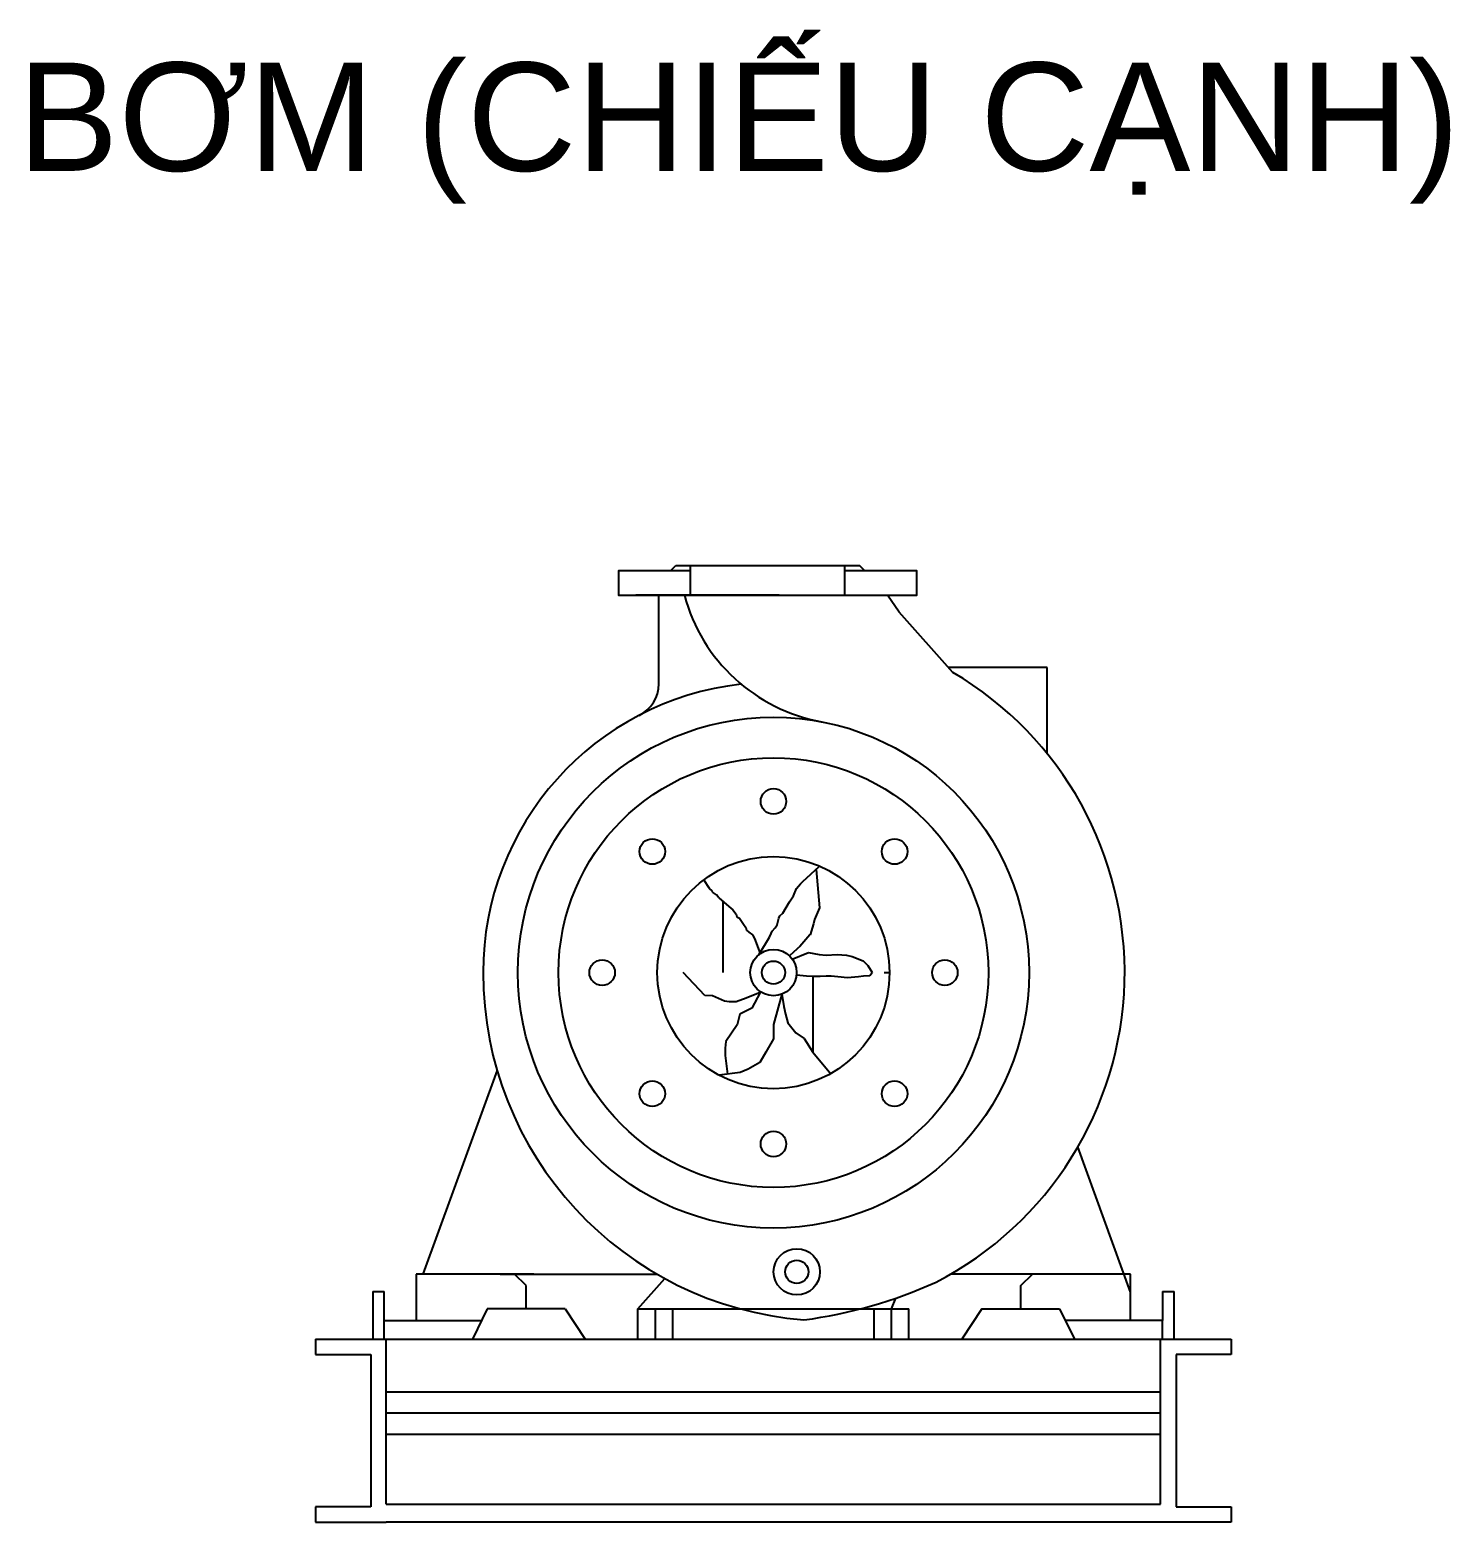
# Model space of a CAD drawing. Header units: millimetres. Extents: x 1218 to 72853, y -34712 to 16286.
# Drawn here: x 66640 to 67688, y 8256 to 9358 of the extents above; entities that cross this region are included whole.
import ezdxf

# ---------------------------------------------------------------- set-up
doc = ezdxf.new("R2010")
doc.units = ezdxf.units.MM
doc.styles.get("Standard").update_dxf_attribs({"font": 'arial.ttf'})

# ---------------------------------------------------------------- blocks, each defined once
blk = doc.blocks.new('BOM-TOP EQ')
at = {"lineweight": -2}
for p, q in [((-76, 702.3), (-72, 706.3)), ((-72, 706.3), (63.5, 706.3)), ((-61.3, 684.3), (-61.3, 706.3)), ((52.7, 684.3), (52.7, 706.3)), ((67.5, 702.3), (63.5, 706.3)), ((4.3, 684.3), (-101.6, 684.3)), ((4.3, 684.3), (-101.6, 684.3)), ((-84.6, 618.8), (-84.6, 684.3)), ((-84.6, 618.8), (-84.6, 684.3)), ((92.8, 671.8), (84.2, 684.3)), ((92.8, 671.8), (84.2, 684.3)), ((132.4, 627.3), (92.8, 671.8)), ((132.4, 627.3), (92.8, 671.8)), ((201.9, 630.9), (129.2, 630.9)), ((201.9, 630.9), (129.2, 630.9)), ((201.9, 567.4), (201.9, 630.9)), ((201.9, 567.4), (201.9, 630.9)), ((-47.1, 467.7), (-51.4, 474.3)), ((-47.1, 467.7), (-51.4, 474.3)), ((21.8, 473), (33.7, 484.1)), ((21.8, 473), (33.7, 484.1)), ((31.4, 481.9), (34.1, 453.5)), ((31.4, 481.9), (34.1, 453.5)), ((-45.3, 466.2), (-47.1, 467.7)), ((-45.3, 466.2), (-47.1, 467.7)), ((-45.1, 465), (-45.3, 466.2)), ((-45.1, 465), (-45.3, 466.2)), ((-42.1, 463.2), (-45.1, 465)), ((-42.1, 463.2), (-45.1, 465)), ((-40.4, 460.9), (-42.1, 463.2)), ((-40.4, 460.9), (-42.1, 463.2)), ((14.8, 462.3), (17, 467.7)), ((14.8, 462.3), (17, 467.7)), ((17, 467.7), (20, 471.3)), ((17, 467.7), (20, 471.3)), ((20, 471.3), (21.8, 473)), ((20, 471.3), (21.8, 473)), ((-40.4, 460.9), (-32.9, 454.4)), ((-40.4, 460.9), (-32.9, 454.4)), ((-37.1, 405.7), (-37.1, 458.1)), ((-32.9, 454.4), (-32.9, 454.4)), ((-32.9, 454.4), (-29.9, 452.1)), ((-32.9, 454.4), (-32.9, 454.4)), ((-32.9, 454.4), (-29.9, 452.1)), ((-29.9, 452.1), (-29.9, 452.1)), ((-29.9, 452.1), (-27.6, 448.8)), ((-29.9, 452.1), (-29.9, 452.1)), ((-29.9, 452.1), (-27.6, 448.8)), ((6.8, 449.5), (11.9, 458)), ((6.8, 449.5), (11.9, 458)), ((11.9, 458), (14.8, 462.3)), ((11.9, 458), (14.8, 462.3)), ((34.1, 453.5), (30.4, 444.9)), ((34.1, 453.5), (30.4, 444.9)), ((34.1, 453.5), (34.1, 453.5)), ((34.1, 453.5), (34.1, 453.5)), ((-27.6, 448.8), (-27, 446.8)), ((-27.6, 448.8), (-27, 446.8)), ((-27, 446.8), (-25, 446)), ((-27, 446.8), (-25, 446)), ((-25, 446), (-25, 446)), ((-25, 446), (-22, 441.5)), ((-25, 446), (-25, 446)), ((-25, 446), (-22, 441.5)), ((-22, 441.5), (-20.3, 438.9)), ((-22, 441.5), (-20.3, 438.9)), ((1.3, 438.8), (2.8, 440.9)), ((1.3, 438.8), (2.8, 440.9)), ((2.8, 440.9), (3.9, 446)), ((2.8, 440.9), (3.9, 446)), ((3.9, 446), (4.8, 447.6)), ((3.9, 446), (4.8, 447.6)), ((4.8, 447.6), (6.8, 449.5)), ((4.8, 447.6), (6.8, 449.5)), ((29.6, 441.7), (27, 433.7)), ((29.6, 441.7), (27, 433.7)), ((30.4, 444.9), (29.6, 441.7)), ((30.4, 444.9), (29.6, 441.7)), ((-20.3, 438.9), (-19.8, 437)), ((-20.3, 438.9), (-19.8, 437)), ((-19.8, 437), (-18.2, 435.5)), ((-19.8, 437), (-18.2, 435.5)), ((-18.2, 435.5), (-15.5, 433.6)), ((-18.2, 435.5), (-15.5, 433.6)), ((-15.5, 433.6), (-13.9, 430.9)), ((-15.5, 433.6), (-13.9, 430.9)), ((-13.9, 430.9), (-9.8, 419.8)), ((-13.9, 430.9), (-9.8, 419.8)), ((-10.9, 418.9), (-2.8, 431.8)), ((-10.9, 418.9), (-2.8, 431.8)), ((-2.8, 431.8), (-1.7, 434.6)), ((-2.8, 431.8), (-1.7, 434.6)), ((-1.7, 434.6), (-1, 436.2)), ((-1.7, 434.6), (-1, 436.2)), ((-1, 436.2), (1.3, 438.8)), ((-1, 436.2), (1.3, 438.8)), ((26.9, 433.5), (19.5, 424.9)), ((26.9, 433.5), (19.5, 424.9)), ((20.3, 425.8), (11.9, 418.1)), ((20.3, 425.8), (11.9, 418.1)), ((13.9, 415.7), (25.8, 420.6)), ((13.9, 415.7), (25.8, 420.6)), ((25.8, 420.6), (33.8, 419.2)), ((25.8, 420.6), (33.8, 419.2)), ((33.8, 419.2), (38.8, 418.5)), ((33.8, 419.2), (38.8, 418.5)), ((38.8, 418.5), (47.1, 419.1)), ((38.8, 418.5), (47.1, 419.1)), ((47.1, 419.1), (53.8, 418.5)), ((47.1, 419.1), (53.8, 418.5)), ((53.8, 418.5), (58.2, 417.5)), ((53.8, 418.5), (58.2, 417.5)), ((58.2, 417.5), (66.3, 414.5)), ((58.2, 417.5), (66.3, 414.5)), ((66.3, 414.5), (69.7, 410.9)), ((66.3, 414.5), (69.7, 410.9)), ((69.7, 410.9), (72.8, 405.7)), ((69.7, 410.9), (72.8, 405.7)), ((-50.7, 388.8), (-66.7, 405.7)), ((-50.7, 388.8), (-66.7, 405.7)), ((17.1, 404), (17.1, 404)), ((17.1, 404), (24.5, 403.4)), ((17.1, 404), (17.1, 404)), ((17.1, 404), (24.5, 403.4)), ((24.5, 403.4), (29.1, 403.2)), ((24.5, 403.4), (29.1, 403.2)), ((29.1, 403.2), (34.4, 403.2)), ((29.1, 403.2), (34.4, 403.2)), ((29.1, 403.2), (29.1, 351.8)), ((34.4, 403.2), (38.9, 403.4)), ((34.4, 403.2), (38.9, 403.4)), ((38.9, 403.4), (42.5, 403.4)), ((38.9, 403.4), (42.5, 403.4)), ((42.5, 403.4), (47.5, 402.8)), ((42.5, 403.4), (47.5, 402.8)), ((47.5, 402.8), (54.7, 402)), ((47.5, 402.8), (54.7, 402)), ((54.7, 402), (62.7, 402.8)), ((54.7, 402), (62.7, 402.8)), ((62.7, 402.8), (66.5, 403.4)), ((62.7, 402.8), (66.5, 403.4)), ((66.5, 403.4), (71.1, 403.5)), ((66.5, 403.4), (71.1, 403.5)), ((71.1, 403.5), (72.8, 405.7)), ((71.1, 403.5), (72.8, 405.7)), ((71.1, 403.5), (71.1, 403.5)), ((71.1, 403.5), (71.1, 403.5)), ((72.8, 405.7), (72.8, 405.7)), ((72.8, 405.7), (72.8, 405.7)), ((81.7, 405.7), (85.7, 405.7)), ((85.7, 405.7), (85.7, 405.7)), ((-44.9, 388.5), (-50.7, 388.8)), ((-50.7, 388.8), (-50.7, 388.8)), ((-44.9, 388.5), (-50.7, 388.8)), ((-50.7, 388.8), (-50.7, 388.8)), ((-36.1, 384.7), (-44.9, 388.5)), ((-36.1, 384.7), (-44.9, 388.5)), ((-20.2, 386.8), (-27.6, 384.1)), ((-20.2, 386.8), (-27.6, 384.1)), ((-9.7, 391), (-20.2, 386.8)), ((-9.7, 391), (-20.2, 386.8)), ((-9.7, 391), (-16, 379.5)), ((-9.7, 391), (-16, 379.5)), ((6.2, 389.7), (0, 367.4)), ((6.2, 389.7), (0, 367.4)), ((6.2, 389.7), (7.6, 380.8)), ((6.2, 389.7), (7.6, 380.8)), ((-32.8, 384.1), (-36.1, 384.7)), ((-32.8, 384.1), (-36.1, 384.7)), ((-27.6, 384.1), (-32.8, 384.1)), ((-27.6, 384.1), (-32.8, 384.1)), ((-24.9, 375.1), (-26.9, 367.2)), ((-24.9, 375.1), (-26.9, 367.2)), ((-16, 379.5), (-24.9, 375.1)), ((-16, 379.5), (-24.9, 375.1)), ((-16, 379.5), (-16, 379.5)), ((-16, 379.5), (-16, 379.5)), ((7.6, 380.8), (8.9, 375)), ((7.6, 380.8), (8.9, 375)), ((8.9, 375), (10.7, 368.7)), ((8.9, 375), (10.7, 368.7)), ((-26.9, 367.2), (-35.2, 354.9)), ((-26.9, 367.2), (-35.2, 354.9)), ((-26.9, 367.2), (-26.9, 367.2)), ((-26.9, 367.2), (-26.9, 367.2)), ((0, 367.4), (0, 356.9)), ((0, 367.4), (0, 356.9)), ((10.7, 368.7), (16.5, 361.2)), ((10.7, 368.7), (16.5, 361.2)), ((-35.2, 354.9), (-35.7, 350)), ((-35.2, 354.9), (-35.7, 350)), ((0, 356.9), (-5.6, 346.9)), ((0, 356.9), (-5.6, 346.9)), ((16.5, 361.2), (22.7, 357.1)), ((16.5, 361.2), (22.7, 357.1)), ((22.7, 357.1), (22.7, 357.1)), ((22.7, 357.1), (29, 346.9)), ((22.7, 357.1), (22.7, 357.1)), ((22.7, 357.1), (29, 346.9)), ((-35.7, 350), (-35.7, 344.6)), ((-35.7, 350), (-35.7, 344.6)), ((-35.7, 344.6), (-35.7, 344.6)), ((-35.7, 344.6), (-33.8, 330.7)), ((-35.7, 344.6), (-35.7, 344.6)), ((-35.7, 344.6), (-33.8, 330.7)), ((-5.6, 346.9), (-10.1, 339.4)), ((-5.6, 346.9), (-10.1, 339.4)), ((29.1, 351.8), (29, 346.9)), ((29, 346.9), (42.3, 331.1)), ((29, 346.9), (29, 346.9)), ((29, 346.9), (42.3, 331.1)), ((-204, 333.7), (-258.8, 183.1)), ((-204, 333.7), (-258.8, 183.1)), ((-24.6, 332), (-40, 329.9)), ((-24.6, 332), (-40, 329.9)), ((-18.6, 334.4), (-24.6, 332)), ((-18.6, 334.4), (-24.6, 332)), ((-10.1, 339.4), (-18.6, 334.4)), ((-10.1, 339.4), (-18.6, 334.4)), ((263.6, 169.9), (224.6, 277)), ((263.6, 169.9), (224.6, 277)), ((-263.6, 183.1), (-263.6, 148.8)), ((-176.8, 183.1), (-263.6, 183.1)), ((-263.6, 183.1), (-263.6, 148.8)), ((-176.8, 183.1), (-263.6, 183.1)), ((-201.8, 183.1), (-86, 183.1)), ((-201.8, 183.1), (-86, 183.1)), ((-182.5, 174.6), (-191.1, 183.1)), ((-182.5, 174.6), (-191.1, 183.1)), ((-100, 157.4), (-80.1, 179.8)), ((-100, 157.4), (-80.1, 179.8)), ((201.9, 183.1), (130.8, 183.1)), ((201.9, 183.1), (130.8, 183.1)), ((263.6, 183.1), (176.8, 183.1)), ((263.6, 183.1), (176.8, 183.1)), ((182.6, 174.6), (191.1, 183.1)), ((182.6, 174.6), (191.1, 183.1)), ((263.6, 148.8), (263.6, 183.1)), ((263.6, 148.8), (263.6, 183.1)), ((-295.7, 170.3), (-295.7, 135.1)), ((-295.7, 170.3), (-287.2, 170.3)), ((-295.7, 170.3), (-295.7, 135.1)), ((-295.7, 170.3), (-287.2, 170.3)), ((-287.2, 148.8), (-287.2, 170.3)), ((-287.2, 148.8), (-287.2, 170.3)), ((-182.5, 157.4), (-182.5, 174.6)), ((-182.5, 157.4), (-182.5, 174.6)), ((87.2, 157.4), (90.3, 165.4)), ((87.2, 157.4), (90.3, 165.4)), ((182.6, 157.4), (182.6, 174.6)), ((182.6, 157.4), (182.6, 174.6)), ((287.2, 170.3), (287.2, 148.8)), ((287.2, 170.3), (295.8, 170.3)), ((287.2, 170.3), (287.2, 148.8)), ((287.2, 170.3), (295.8, 170.3)), ((295.8, 135.1), (295.8, 170.3)), ((295.8, 135.1), (295.8, 170.3)), ((-211.2, 157.4), (-222.1, 135.1)), ((-211.2, 157.4), (-222.1, 135.1)), ((-153.8, 157.4), (-211.2, 157.4)), ((-153.8, 157.4), (-211.2, 157.4)), ((-153.8, 157.4), (-139, 135.1)), ((-153.8, 157.4), (-139, 135.1)), ((-100, 135.1), (-100, 157.4)), ((-100, 157.4), (100, 157.4)), ((-100, 135.1), (-100, 157.4)), ((-100, 157.4), (100, 157.4)), ((-87.1, 135.1), (-87.1, 157.4)), ((-87.1, 135.1), (-87.1, 157.4)), ((-74.3, 135.1), (-74.3, 157.4)), ((-74.3, 135.1), (-74.3, 157.4)), ((74.3, 135.1), (74.3, 157.4)), ((74.3, 135.1), (74.3, 157.4)), ((87.2, 135.1), (87.2, 157.4)), ((87.2, 135.1), (87.2, 157.4)), ((100, 135.1), (100, 157.4)), ((100, 135.1), (100, 157.4)), ((153.9, 157.4), (139, 135.1)), ((153.9, 157.4), (139, 135.1)), ((153.9, 157.4), (211.2, 157.4)), ((153.9, 157.4), (211.2, 157.4)), ((211.2, 157.4), (222.1, 135.1)), ((211.2, 157.4), (222.1, 135.1)), ((-287.2, 135.1), (-287.2, 148.8)), ((-287.2, 148.8), (-215.4, 148.8)), ((-287.2, 135.1), (-287.2, 148.8)), ((-287.2, 148.8), (-215.4, 148.8)), ((287.2, 148.8), (215.4, 148.8)), ((287.2, 148.8), (215.4, 148.8)), ((287.2, 135.1), (287.2, 148.8)), ((287.2, 135.1), (287.2, 148.8)), ((-337.9, 135.1), (337.9, 135.1)), ((-337.9, 135.1), (-337.9, 123.7)), ((-337.9, 135.1), (337.9, 135.1)), ((-337.9, 135.1), (-337.9, 123.7)), ((-285.7, 13.2), (-285.7, 135.1)), ((-285.7, 13.2), (-285.7, 135.1)), ((285.7, 13.2), (285.7, 135.1)), ((285.7, 13.2), (285.7, 135.1)), ((337.9, 135.1), (337.9, 123.7)), ((337.9, 135.1), (337.9, 123.7)), ((-337.9, 123.7), (-297.1, 123.7)), ((-337.9, 123.7), (-297.1, 123.7)), ((-297.1, 123.7), (-297.1, 11.4)), ((-297.1, 123.7), (-297.1, 11.4)), ((297.1, 123.7), (297.1, 11.4)), ((337.9, 123.7), (297.1, 123.7)), ((297.1, 123.7), (297.1, 11.4)), ((337.9, 123.7), (297.1, 123.7)), ((285.7, 96), (-285.7, 96)), ((285.7, 96), (-285.7, 96)), ((285.7, 80.4), (-285.7, 80.4)), ((285.7, 80.4), (-285.7, 80.4)), ((285.7, 64.8), (-285.7, 64.8)), ((285.7, 64.8), (-285.7, 64.8)), ((-337.9, 11.4), (-337.9, 0)), ((-297.1, 11.4), (-337.9, 11.4)), ((-337.9, 11.4), (-337.9, 0)), ((-297.1, 11.4), (-337.9, 11.4)), ((-285.7, 13.2), (285.7, 13.2)), ((-285.7, 13.2), (285.7, 13.2)), ((297.1, 11.4), (337.9, 11.4)), ((297.1, 11.4), (337.9, 11.4)), ((337.9, 11.4), (337.9, 0)), ((337.9, 11.4), (337.9, 0)), ((-337.9, 0), (-285.7, 0)), ((-337.9, 0), (-285.7, 0)), ((285.7, 0), (-285.7, 0)), ((285.7, 0), (-285.7, 0)), ((337.9, 0), (285.7, 0)), ((337.9, 0), (285.7, 0))]:
    blk.add_line(p, q, dxfattribs=at)
blk.add_lwpolyline([(-61.3, 702.3), (-114.3, 702.3), (-114.3, 684.3), (105.7, 684.3), (105.7, 702.3), (52.7, 702.3)], dxfattribs=at)
for centre, radius in [((0, 405.7), 188.6), ((0, 405.7), 188.6), ((0, 405.7), 158.6), ((0, 405.7), 158.6), ((0, 532.1), 9.43), ((0, 532.1), 9.43), ((-89.4, 495.1), 9.43), ((-89.4, 495.1), 9.43), ((89.4, 495.1), 9.43), ((89.4, 495.1), 9.43), ((0, 405.7), 85.7), ((0, 405.7), 85.7), ((0, 405.7), 17.1), ((0, 405.7), 17.1), ((-126.4, 405.7), 9.43), ((-126.4, 405.7), 9.43), ((0, 405.7), 8.57), ((0, 405.7), 8.57), ((126.5, 405.7), 9.43), ((126.5, 405.7), 9.43), ((-89.4, 316.3), 9.43), ((-89.4, 316.3), 9.43), ((89.4, 316.3), 9.43), ((89.4, 316.3), 9.43), ((0, 279.2), 9.43), ((0, 279.2), 9.43), ((17.2, 184.8), 17.1), ((17.2, 184.8), 17.1), ((17.2, 184.8), 8.57), ((17.2, 184.8), 8.57)]:
    blk.add_circle(centre, radius, dxfattribs=at)
for centre, radius, start, end in [((58.6, 717.4), 128.6, 194.925, 259.697), ((58.6, 717.4), 128.6, 194.925, 259.697), ((0, 405.7), 214.3, 96.3776, 180), ((0, 405.7), 214.3, 96.3776, 180), ((-110.3, 618.8), 25.7, 295.565, 0), ((-110.3, 618.8), 25.7, 295.565, 0), ((2, 405.7), 257.2, 297.3227, 59.5107), ((2, 405.7), 257.2, 297.3227, 59.5107), ((42.9, 405.7), 257.2, 180, 265.4363), ((42.9, 405.7), 257.2, 180, 265.4363), ((-24.8, 499.5), 353.4, 277.6871, 294.1993), ((-24.8, 499.5), 353.4, 277.6871, 294.1993)]:
    blk.add_arc(centre, radius, start, end, dxfattribs=at)

msp = doc.modelspace()

# ---------------------------------------------------------------- block references
at = {"lineweight": -2}
msp.add_blockref('BOM-TOP EQ', (67188.5, 8256.3, 0), dxfattribs=at)

# ---------------------------------------------------------------- texts
at = {"color": 1, "ltscale": 500}
msp.add_text('BƠM (CHIẾU CẠNH)', height=80, rotation=360, dxfattribs=at).set_placement((66630.6, 9253.9))

doc.saveas('drawing.dxf')
